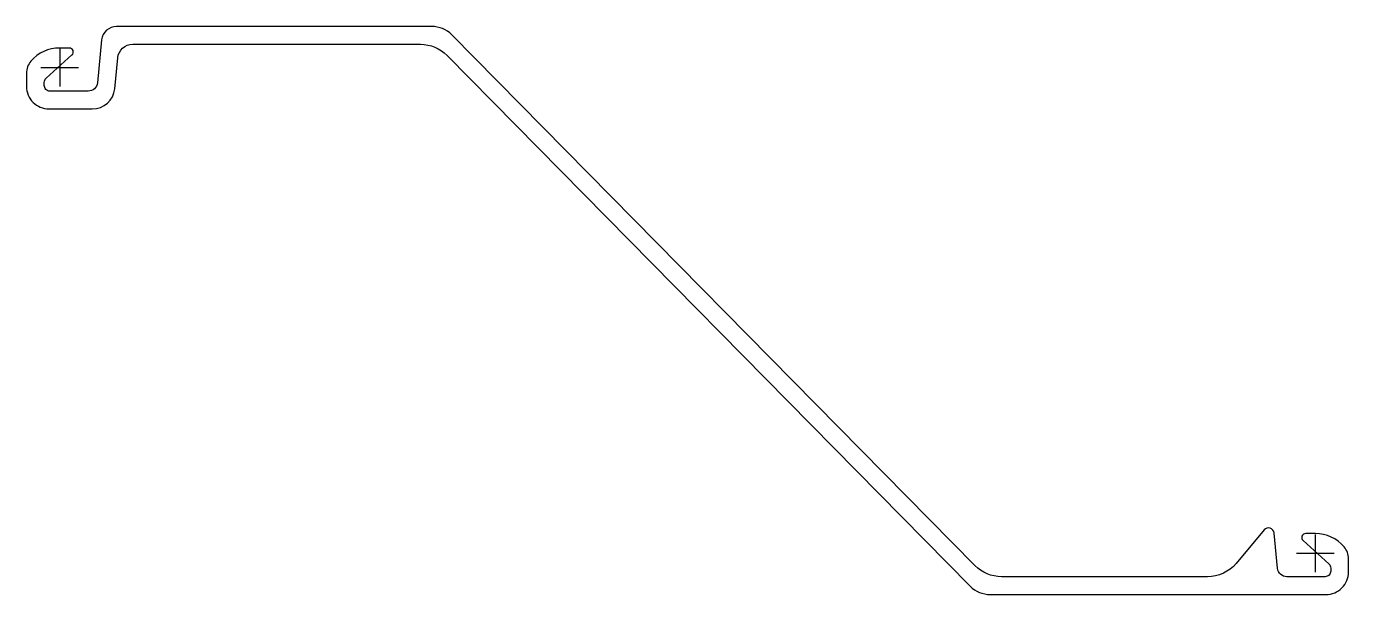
# Model space of a CAD drawing. Header units: millimetres. Extents: x -18 to 688, y -281 to 22.
import ezdxf

# ---------------------------------------------------------------- set-up
doc = ezdxf.new("R2010")
doc.units = ezdxf.units.MM
doc.header["$LTSCALE"] = 0.2

msp = doc.modelspace()

# ---------------------------------------------------------------- linework, layer by layer
at = {"flags": 128}
msp.add_lwpolyline([(206.71, 6.54), (485.86, -276.53, 0.200727), (496.54, -281), (675.75, -281, 0.414214), (687.75, -269), (687.75, -262, 0.17875), (685.35, -255.5, 0.219232), (670.15, -248.5), (664.88, -248.5, 0.687281), (663.45, -252.21), (677.26, -264.64, -0.212557), (678.25, -266.87), (678.25, -268.5, -0.414214), (675.25, -271.5), (654.86, -271.5, -0.385312), (649.89, -267), (648.01, -248.2, 0.663701), (642.72, -246.57), (627.8, -264.36, -0.221695), (612.48, -271.5), (502.61, -271.5, -0.200727), (488.37, -265.54), (209.22, 17.53, 0.200727), (198.54, 22), (30.35, 22, 0.385312), (22.39, 14.8), (20.11, -8, -0.385312), (15.14, -12.5), (-5.25, -12.5, -0.414214), (-8.25, -9.5), (-8.25, -7.87, -0.212557), (-7.26, -5.64), (6.55, 6.79, 0.687281), (5.12, 10.5), (-0.15, 10.5, 0.219232), (-15.35, 3.5, 0.17875), (-17.75, -3), (-17.75, -10, 0.414214), (-5.75, -22), (17.4, -22, 0.385312), (29.34, -11.19), (30.99, 5.3, -0.385312), (38.95, 12.5), (192.47, 12.5, -0.200727)], format="xyb", close=True, dxfattribs=at)
at = {"layer": 'DEFPOINTS'}
for p, q in [((0, 10), (0, -10)), ((10, 0), (-10, 0)), ((670, -249), (670, -269)), ((660, -259), (680, -259))]:
    msp.add_line(p, q, dxfattribs=at)

doc.saveas('drawing.dxf')
